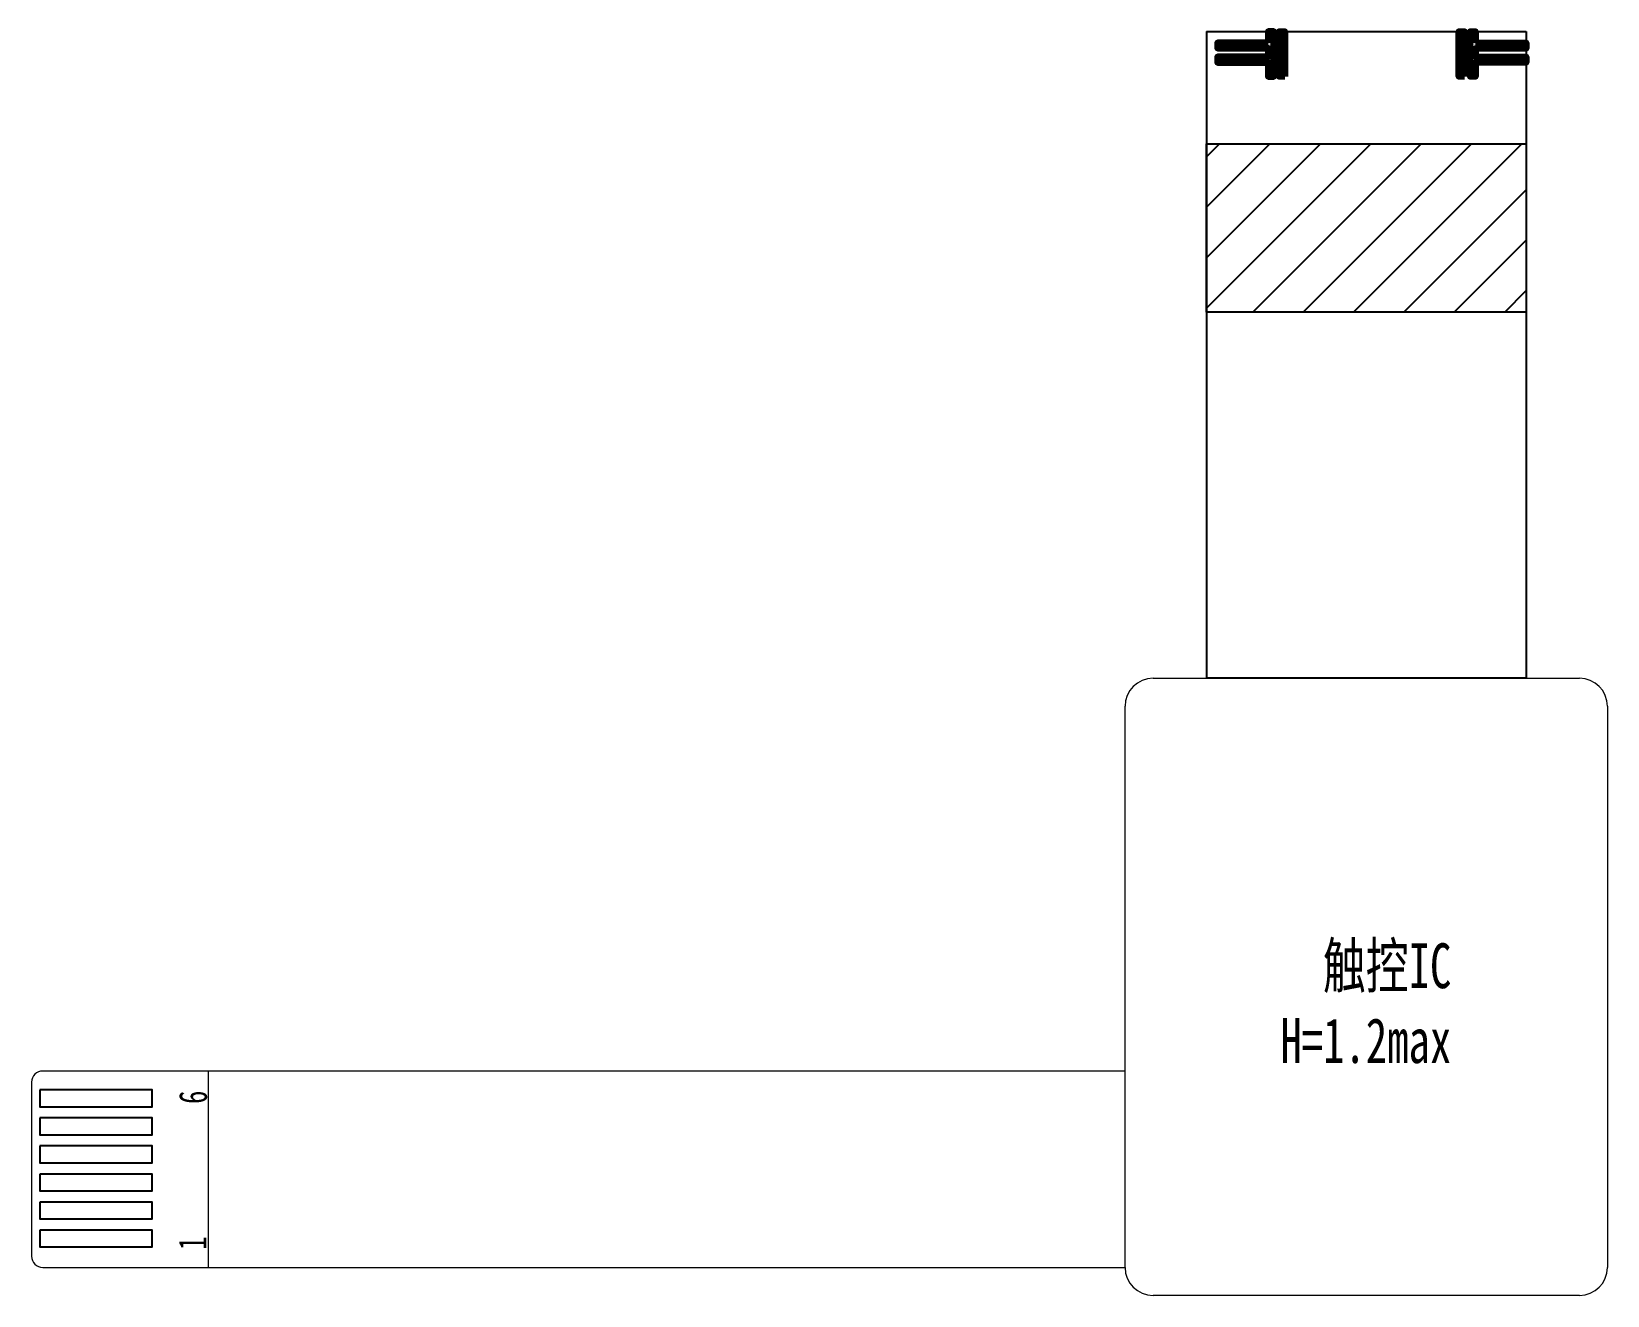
# Model space of a CAD drawing. Header units: millimetres. Extents: x -1977 to 3115, y -1642 to 916.
# Drawn here: x -1976.85 to -1948.76, y -1641.93 to -1619.41 of the extents above; entities that cross this region are included whole.
import ezdxf

# ---------------------------------------------------------------- set-up
doc = ezdxf.new("R2010")
doc.units = ezdxf.units.MM
doc.header["$LTSCALE"] = 2
doc.layers.get('0').update_dxf_attribs({"linetype": 'CONTINUOUS'})
for name, color, linetype in [('FPC', 2, 'CONTINUOUS'), ('LCD-FPC', 30, 'CONTINUOUS'), ('SENSOR', 2, 'CONTINUOUS'), ('sensor OD', 7, 'CONTINUOUS'), ('W310-LENS-LCDXF_CONTINUOUS_LINE', 7, 'CONTINUOUS'), ('尺寸', 2, 'CONTINUOUS')]:
    doc.layers.add(name, color=color, linetype=linetype)
doc.layers.add('GATE.drawing', color=3, linetype='CONTINUOUS', lineweight=100)
doc.layers.add('LAYOUT.drawing', color=140, linetype='CONTINUOUS', lineweight=100)
doc.styles.get("Standard").update_dxf_attribs({"font": 'txt', "width": 0.7})

# ---------------------------------------------------------------- blocks, each defined once
blk = doc.blocks.new('fpc_pin2')
at = {"layer": 'LAYOUT.drawing', "color": 7}
blk.add_lwpolyline([(0, 0), (0.1, 0), (0.1, 0.8), (0, 0.8), (0, 0)], close=True, dxfattribs=at)
blk = doc.blocks.new('445234')
at = {"layer": 'sensor OD'}
for points in [[(565.15, 88.815), (565.45, 88.815), (565.45, 90.815), (565.15, 90.815)], [(565.65, 88.815), (565.95, 88.815), (565.95, 90.815), (565.65, 90.815)], [(566.15, 88.815), (566.45, 88.815), (566.45, 90.815), (566.15, 90.815)], [(566.65, 88.815), (566.95, 88.815), (566.95, 90.815), (566.65, 90.815)], [(567.15, 88.815), (567.45, 88.815), (567.45, 90.815), (567.15, 90.815)], [(567.65, 88.815), (567.95, 88.815), (567.95, 90.815), (567.65, 90.815)]]:
    blk.add_lwpolyline(points, close=True, dxfattribs=at)
blk = doc.blocks.new('1')
at = {"linetype": 'Continuous'}
for points in [[(1515.045, 46.78), (1514.145, 46.78), (1514.145, 46.68), (1515.045, 46.68), (1515.045, 46.53), (1514.145, 46.53), (1514.145, 46.43), (1515.045, 46.43), (1515.045, 46.18), (1515.145, 46.18), (1515.145, 46.98), (1515.045, 46.98)], [(1518.745, 46.778), (1519.645, 46.778), (1519.645, 46.678), (1518.745, 46.678), (1518.745, 46.528), (1519.645, 46.528), (1519.645, 46.428), (1518.745, 46.428), (1518.745, 46.178), (1518.645, 46.178), (1518.645, 46.978), (1518.745, 46.978)]]:
    blk.add_hatch(color=3, dxfattribs=at).paths.add_polyline_path(points)
at = {"layer": 'SENSOR'}
h = blk.add_hatch(dxfattribs=at)
h.set_pattern_fill('ANSI31', color=1, scale=0.2)
h.set_pattern_definition([(45, (-2, 0), (-0.4490128, 0.4490128), [])])
h.paths.add_polyline_path([(1513.945, 44.98), (1519.645, 44.98), (1519.645, 43.452), (1513.945, 43.452)])
h.paths.add_polyline_path([(1513.945, 43.452), (1519.645, 43.452), (1519.645, 41.98), (1513.945, 41.98)])
at = {"color": 7, "linetype": 'Continuous'}
blk.add_line((1519.645, 35.452), (1513.945, 35.452), dxfattribs=at)
at = {"layer": 'FPC', "color": 1}
for p, q in [((1513.945, 46.98), (1513.945, 35.452)), ((1519.645, 46.98), (1519.645, 35.452))]:
    blk.add_line(p, q, dxfattribs=at)
at = {"layer": 'FPC'}
blk.add_line((1513.945, 45.98), (1513.945, 42.337), dxfattribs=at)
at = {"layer": 'GATE.drawing'}
for points in [[(1515.045, 46.78), (1514.145, 46.78), (1514.145, 46.68), (1515.045, 46.68), (1515.045, 46.53), (1514.145, 46.53), (1514.145, 46.43), (1515.045, 46.43), (1515.045, 46.18), (1515.145, 46.18), (1515.145, 46.98), (1515.045, 46.98), (1515.045, 46.78)], [(1518.745, 46.778), (1519.645, 46.778), (1519.645, 46.678), (1518.745, 46.678), (1518.745, 46.528), (1519.645, 46.528), (1519.645, 46.428), (1518.745, 46.428), (1518.745, 46.178), (1518.645, 46.178), (1518.645, 46.978), (1518.745, 46.978), (1518.745, 46.778)]]:
    blk.add_lwpolyline(points, close=True, dxfattribs=at)
at = {"layer": 'LCD-FPC', "color": 1, "lineweight": 0}
for p, q in [((1512.495, 28.452), (1493.2, 28.452)), ((1493, 28.252), (1493, 25.152)), ((1493.2, 24.952), (1512.495, 24.952))]:
    blk.add_line(p, q, dxfattribs=at)
at = {"layer": 'LCD-FPC', "color": 30, "lineweight": 0}
for p, q in [((1496.15, 28.452), (1496.15, 24.952)), ((1493, 28.252), (1493, 25.152))]:
    blk.add_line(p, q, dxfattribs=at)
for centre, start, end in [((1493.2, 28.252), 90, 180), ((1493.2, 25.152), 180, 270)]:
    blk.add_arc(centre, 0.2, start, end, dxfattribs=at)
at = {"layer": 'SENSOR', "color": 1}
for p, q in [((1513.945, 46.98), (1519.645, 46.98)), ((1513.945, 44.98), (1519.645, 44.98)), ((1513.945, 41.98), (1513.945, 44.98)), ((1519.645, 44.98), (1519.645, 41.98)), ((1519.645, 41.98), (1513.945, 41.98))]:
    blk.add_line(p, q, dxfattribs=at)
at = {"layer": 'W310-LENS-LCDXF_CONTINUOUS_LINE', "color": 1, "linetype": 'Continuous', "lineweight": 0}
for p, q in [((1512.995, 35.452), (1520.595, 35.452)), ((1512.495, 24.952), (1512.495, 34.952)), ((1521.095, 34.952), (1521.095, 24.952)), ((1521.095, 34.952), (1521.095, 24.952)), ((1520.595, 24.452), (1512.995, 24.452))]:
    blk.add_line(p, q, dxfattribs=at)
for centre, start, end in [((1512.995, 34.952), 90, 180), ((1520.595, 34.952), 0, 90), ((1512.995, 24.952), 180, 270), ((1520.595, 24.952), 270, 0)]:
    blk.add_arc(centre, 0.5, start, end, dxfattribs=at)
at = {"xscale": -1}
for p in [(1515.345, 46.18), (1518.545, 46.178)]:
    blk.add_blockref('fpc_pin2', p, dxfattribs=at)
at = {"layer": 'LCD-FPC', "color": 30, "lineweight": 0, "rotation": 270}
blk.add_blockref('445234', (1404.335, 593.266), dxfattribs=at)
at = {"layer": 'FPC', "color": 1, "lineweight": 0, "insert": (1518.311, 28.581), "char_height": 0.8, "width": 7.62909, "attachment_point": 9}
blk.add_mtext('{\\fSimSun|b0|i0|c134|p2;触控IC\\PH=1.2max}', dxfattribs=at)
at = {"layer": 'LCD-FPC', "color": 30, "lineweight": 0, "char_height": 0.5, "attachment_point": 8, "rotation": 90}
for s, insert in [('{\\C2;6}', (1496.137, 27.984)), ('{\\C2;6}', (1496.137, 27.984)), ('{\\C2;1}', (1496.118, 25.384)), ('{\\C2;1}', (1496.118, 25.384))]:
    blk.add_mtext(s, dxfattribs=dict(at, insert=insert))

msp = doc.modelspace()

# ---------------------------------------------------------------- block references
at = {"layer": '尺寸'}
msp.add_blockref('1', (-3469.855, -1666.385), dxfattribs=at)

doc.saveas('drawing.dxf')
